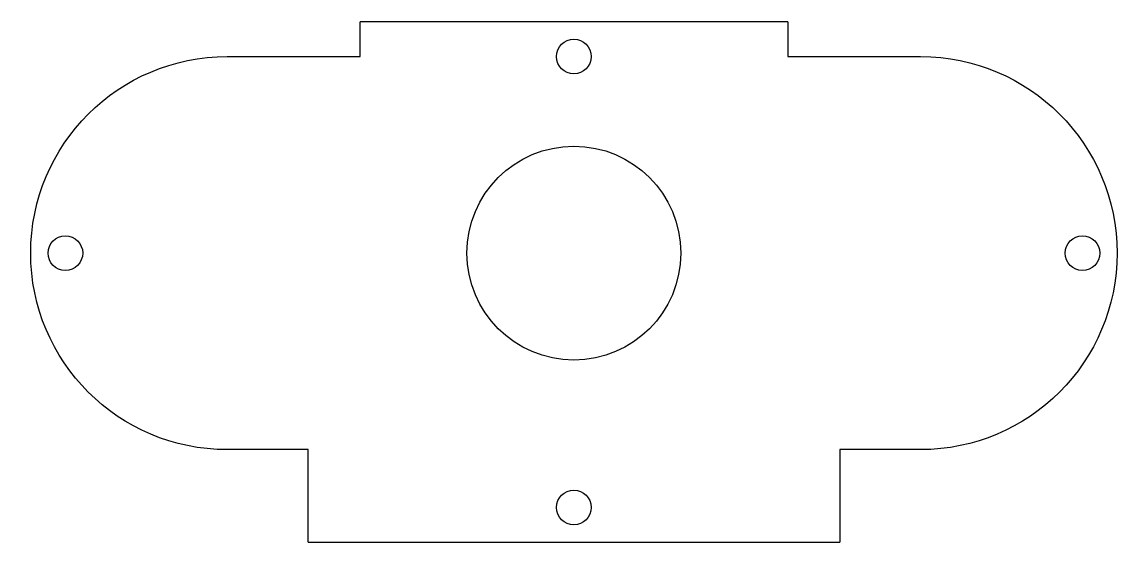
# Model space of a CAD drawing. Extents: x -169.8 to -75.1, y -107 to -62.
import ezdxf

# ---------------------------------------------------------------- set-up
doc = ezdxf.new("R2010")
doc.units = 0
doc.layers.add('MAKE2D$VISIBLE$CURVES', color=7, linetype='CONTINUOUS')

msp = doc.modelspace()

# ---------------------------------------------------------------- linework, layer by layer
at = {"layer": 'MAKE2D$VISIBLE$CURVES', "color": 5}
for p, q in [((-140.557, -64.973), (-140.557, -61.973)), ((-103.557, -61.973), (-140.557, -61.973)), ((-103.557, -61.973), (-103.557, -64.973)), ((-152.057, -64.973), (-140.557, -64.973)), ((-103.557, -64.973), (-92.057, -64.973)), ((-145.057, -98.973), (-152.057, -98.973)), ((-145.057, -106.973), (-145.057, -98.973)), ((-92.057, -98.973), (-99.057, -98.973)), ((-99.057, -98.973), (-99.057, -106.973)), ((-145.057, -106.973), (-99.057, -106.973))]:
    msp.add_line(p, q, dxfattribs=at)
for centre, radius in [((-122.057, -64.973), 1.5), ((-122.057, -81.973), 9.25), ((-166.057, -81.973), 1.5), ((-78.057, -81.973), 1.5), ((-122.057, -103.973), 1.5)]:
    msp.add_circle(centre, radius, dxfattribs=at)
at = {"layer": 'MAKE2D$VISIBLE$CURVES', "color": 5, "extrusion": (0, 0, -1)}
for centre, start, end in [((152.057, -81.973), 270, 90), ((92.057, -81.973), 90, 270)]:
    msp.add_arc(centre, 17, start, end, dxfattribs=at)

doc.saveas('drawing.dxf')
